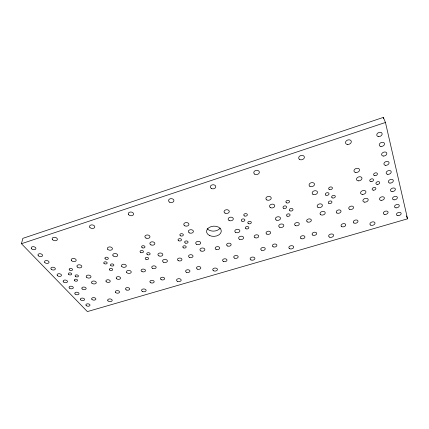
<?xml version="1.0" encoding="UTF-8"?>
<svg xmlns="http://www.w3.org/2000/svg" width="429" height="429" viewBox="0 0 429 429"><rect width="100%" height="100%" fill="white"/><g stroke="black" fill="none" stroke-linecap="round" stroke-linejoin="round"><path stroke-width="0.64" d="M21.45 243.72L22.85 238.352L383.333 117.407L385.457 122.474L407.55 218.822L87.387 311.593L21.45 243.72L385.457 122.474M406.435 215.948L407.55 218.822M383.333 117.407L383.633 118.71M220.174 228.089A7.32 5.116 -3.2 0 1 213.749 231.108A7.32 5.116 -3.2 0 1 207.196 228.609M254.724 174.169A2.805 2.124 -9 0 0 259.298 172.673A2.805 2.124 -9 0 0 255.663 170.479A2.805 2.124 -9 0 0 254.724 174.169M266.768 199.909A2.687 1.941 -9.3 0 0 271.171 198.53A2.687 1.941 -9.3 0 0 267.739 196.53A2.687 1.941 -9.3 0 0 266.768 199.909M266.784 234.1A2.333 1.593 -8.1 0 0 270.613 232.952A2.333 1.593 -8.1 0 0 267.626 231.328A2.333 1.593 -8.1 0 0 266.784 234.1M80.695 299.86A2.102 1.244 5.7 0 0 84.325 300.048A2.102 1.244 5.7 0 0 82.448 298.08A2.102 1.244 5.7 0 0 80.695 299.86M209.336 235.398A7.384 5.116 -3.2 0 0 221.219 231.805A7.384 5.116 -3.2 0 0 211.224 226.576A7.384 5.116 -3.2 0 0 209.336 235.398M74.501 280.646A1.668 1.019 6.7 0 0 77.376 280.807A1.668 1.019 6.7 0 0 75.869 279.188A1.668 1.019 6.7 0 0 74.501 280.646M75.354 276.346A1.684 1.035 6.9 0 0 78.255 276.512A1.684 1.035 6.9 0 0 76.737 274.86A1.684 1.035 6.9 0 0 75.354 276.346M68.592 274.34A1.695 1.046 7.4 0 0 71.509 274.506A1.695 1.046 7.4 0 0 69.965 272.844A1.695 1.046 7.4 0 0 68.592 274.34M69.412 269.927A1.705 1.062 7.5 0 0 72.351 270.104A1.705 1.062 7.5 0 0 70.796 268.409A1.705 1.062 7.5 0 0 69.412 269.927M109.545 269.9A1.678 1.067 4.8 0 0 112.446 270.077A1.678 1.067 4.8 0 0 111.031 268.388A1.678 1.067 4.8 0 0 109.545 269.9M110.709 265.433A1.695 1.083 4.9 0 0 113.631 265.61A1.695 1.083 4.9 0 0 112.21 263.899A1.695 1.083 4.9 0 0 110.709 265.433M103.995 263.347A1.705 1.089 5.4 0 0 106.939 263.524A1.705 1.089 5.4 0 0 105.486 261.797A1.705 1.089 5.4 0 0 103.995 263.347M105.126 258.767A1.716 1.11 5.5 0 0 108.092 258.95A1.716 1.11 5.5 0 0 106.633 257.191A1.716 1.11 5.5 0 0 105.126 258.767M145.983 259.352A1.695 1.11 2.4 0 0 148.606 258.553A1.695 1.11 2.4 0 0 146.155 257.432A1.695 1.11 2.4 0 0 145.983 259.352M147.479 254.724A1.711 1.131 2.4 0 0 150.123 253.909A1.711 1.131 2.4 0 0 147.656 252.772A1.711 1.131 2.4 0 0 147.479 254.724M140.83 252.547A1.721 1.137 3 0 0 143.479 251.732A1.721 1.137 3 0 0 140.98 250.579A1.721 1.137 3 0 0 140.83 252.547M142.294 247.796A1.732 1.158 3 0 0 144.97 246.965A1.732 1.158 3 0 0 142.46 245.796A1.732 1.158 3 0 0 142.294 247.796M183.478 247.865A1.716 1.158 -0.5 0 0 186.191 247.04A1.716 1.158 -0.5 0 0 183.789 245.876A1.716 1.158 -0.5 0 0 183.478 247.865M185.323 243.055A1.732 1.174 -0.7 0 0 188.063 242.213A1.732 1.174 -0.7 0 0 185.644 241.028A1.732 1.174 -0.7 0 0 185.323 243.055M178.737 240.787A1.737 1.185 -0.1 0 0 181.483 239.94A1.737 1.185 -0.1 0 0 179.032 238.744A1.737 1.185 -0.1 0 0 178.737 240.787M180.566 235.848A1.754 1.207 -0.2 0 0 183.339 234.985A1.754 1.207 -0.2 0 0 180.872 233.767A1.754 1.207 -0.2 0 0 180.566 235.848M245.94 228.732A1.764 1.223 -6.4 0 0 248.815 227.858A1.764 1.223 -6.4 0 0 246.498 226.614A1.764 1.223 -6.4 0 0 245.94 228.732M248.396 223.611A1.78 1.244 -6.7 0 0 251.297 222.721A1.78 1.244 -6.7 0 0 248.965 221.455A1.78 1.244 -6.7 0 0 248.396 223.611M241.929 221.182A1.791 1.26 -6.1 0 0 244.841 220.286A1.791 1.26 -6.1 0 0 242.476 219.004A1.791 1.26 -6.1 0 0 241.929 221.182M244.385 215.921A1.807 1.282 -6.5 0 0 247.324 215.009A1.807 1.282 -6.5 0 0 244.943 213.701A1.807 1.282 -6.5 0 0 244.385 215.921M287.065 216.136A1.813 1.26 -10.5 0 0 290.047 215.229A1.813 1.26 -10.5 0 0 287.789 213.932A1.813 1.26 -10.5 0 0 287.065 216.136M289.94 210.805A1.829 1.282 -11 0 0 292.953 209.883A1.829 1.282 -11 0 0 290.68 208.558A1.829 1.282 -11 0 0 289.94 210.805M283.564 208.263A1.834 1.298 -10.5 0 0 286.583 207.336A1.834 1.298 -10.5 0 0 284.282 205.995A1.834 1.298 -10.5 0 0 283.564 208.263M286.443 202.788A1.855 1.319 -11 0 0 289.495 201.839A1.855 1.319 -11 0 0 287.183 200.472A1.855 1.319 -11 0 0 286.443 202.788M328.802 203.357A1.866 1.292 -14.6 0 0 331.89 202.413A1.866 1.292 -14.6 0 0 329.697 201.056A1.866 1.292 -14.6 0 0 328.802 203.357M332.116 197.807A1.888 1.314 -15.2 0 0 335.237 196.847A1.888 1.314 -15.2 0 0 333.033 195.463A1.888 1.314 -15.2 0 0 332.116 197.807M325.831 195.152A1.893 1.33 -14.8 0 0 328.963 194.187A1.893 1.33 -14.8 0 0 326.732 192.787A1.893 1.33 -14.8 0 0 325.831 195.152M329.166 189.446A1.914 1.351 -15.5 0 0 332.33 188.465A1.914 1.351 -15.5 0 0 330.089 187.039A1.914 1.351 -15.5 0 0 329.166 189.446M373.386 190.203A1.936 1.314 -18.5 0 0 375.863 188.256A1.936 1.314 -18.5 0 0 372.785 188.004A1.936 1.314 -18.5 0 0 373.386 190.203M377.177 184.432A1.963 1.335 -19.1 0 0 379.692 182.448A1.963 1.335 -19.1 0 0 376.587 182.186A1.963 1.335 -19.1 0 0 377.177 184.432M371.015 181.655A1.968 1.357 -18.9 0 0 373.525 179.649A1.968 1.357 -18.9 0 0 370.399 179.386A1.968 1.357 -18.9 0 0 371.015 181.655M374.844 175.713A1.989 1.378 -19.6 0 0 377.391 173.67A1.989 1.378 -19.6 0 0 374.238 173.402A1.989 1.378 -19.6 0 0 374.844 175.713M378.539 136.594A2.81 2.032 -23.3 0 0 382.121 133.569A2.81 2.032 -23.3 0 0 377.718 133.146A2.81 2.032 -23.3 0 0 378.539 136.594M380.963 146.471A2.762 1.973 -22.5 0 0 384.497 143.538A2.762 1.973 -22.5 0 0 380.169 143.13A2.762 1.973 -22.5 0 0 380.963 146.471M383.311 156.049A2.719 1.914 -21.8 0 0 386.802 153.196A2.719 1.914 -21.8 0 0 382.539 152.81A2.719 1.914 -21.8 0 0 383.311 156.049M385.591 165.331A2.676 1.855 -21.1 0 0 389.039 162.564A2.676 1.855 -21.1 0 0 384.84 162.189A2.676 1.855 -21.1 0 0 385.591 165.331M387.8 174.346A2.633 1.802 -20.5 0 0 391.205 171.654A2.633 1.802 -20.5 0 0 387.076 171.294A2.633 1.802 -20.5 0 0 387.8 174.346M389.945 183.092A2.595 1.754 -20 0 0 393.307 180.475A2.595 1.754 -20 0 0 389.242 180.132A2.595 1.754 -20 0 0 389.945 183.092M392.031 191.586A2.553 1.7 -19.5 0 0 395.35 189.039A2.553 1.7 -19.5 0 0 391.345 188.706A2.553 1.7 -19.5 0 0 392.031 191.586M394.053 199.839A2.515 1.652 -19 0 0 397.334 197.361A2.515 1.652 -19 0 0 393.388 197.045A2.515 1.652 -19 0 0 394.053 199.839M396.021 207.856A2.483 1.609 -18.6 0 0 399.265 205.448A2.483 1.609 -18.6 0 0 395.377 205.142A2.483 1.609 -18.6 0 0 396.021 207.856M397.935 215.658A2.445 1.566 -18.2 0 0 401.142 213.31A2.445 1.566 -18.2 0 0 397.308 213.015A2.445 1.566 -18.2 0 0 397.935 215.658M31.628 248.825A2.376 1.496 10.7 0 0 35.687 249.083A2.376 1.496 10.7 0 0 33.387 246.664A2.376 1.496 10.7 0 0 31.628 248.825M38.331 255.797A2.338 1.459 10 0 0 42.337 256.049A2.338 1.459 10 0 0 40.095 253.695A2.338 1.459 10 0 0 38.331 255.797M44.863 262.591A2.301 1.426 9.3 0 0 48.809 262.827A2.301 1.426 9.3 0 0 46.622 260.537A2.301 1.426 9.3 0 0 44.863 262.591M51.223 269.203A2.263 1.394 8.6 0 0 55.11 269.433A2.263 1.394 8.6 0 0 52.981 267.203A2.263 1.394 8.6 0 0 51.223 269.203M57.422 275.649A2.231 1.362 8 0 0 61.25 275.874A2.231 1.362 8 0 0 59.181 273.697A2.231 1.362 8 0 0 57.422 275.649M63.46 281.933A2.193 1.33 7.3 0 0 67.24 282.148A2.193 1.33 7.3 0 0 65.219 280.024A2.193 1.33 7.3 0 0 63.46 281.933M69.348 288.057A2.161 1.298 6.8 0 0 73.075 288.261A2.161 1.298 6.8 0 0 71.107 286.197A2.161 1.298 6.8 0 0 69.348 288.057M75.091 294.031A2.129 1.271 6.2 0 0 78.77 294.23A2.129 1.271 6.2 0 0 76.845 292.213A2.129 1.271 6.2 0 0 75.091 294.031M86.165 305.545A2.07 1.212 5.2 0 0 89.741 305.732A2.07 1.212 5.2 0 0 87.913 303.807A2.07 1.212 5.2 0 0 86.165 305.545M77.268 266.988A2.472 1.55 7.1 0 0 81.526 267.246A2.472 1.55 7.1 0 0 79.311 264.773A2.472 1.55 7.1 0 0 77.268 266.988M52.585 239.736A2.633 1.705 9.9 0 0 57.1 240.031A2.633 1.705 9.9 0 0 54.639 237.285A2.633 1.705 9.9 0 0 52.585 239.736M71.579 260.703A2.51 1.587 7.7 0 0 75.895 260.971A2.51 1.587 7.7 0 0 73.622 258.435A2.51 1.587 7.7 0 0 71.579 260.703M113.052 255.791A2.488 1.625 5 0 0 117.353 256.065A2.488 1.625 5 0 0 115.278 253.496A2.488 1.625 5 0 0 113.052 255.791M89.886 227.429A2.644 1.791 7.9 0 0 94.444 227.745A2.644 1.791 7.9 0 0 92.138 224.882A2.644 1.791 7.9 0 0 89.886 227.429M107.717 249.26A2.526 1.662 5.6 0 0 112.076 249.539A2.526 1.662 5.6 0 0 109.947 246.906A2.526 1.662 5.6 0 0 107.717 249.26M150.96 244.884A2.51 1.695 2.3 0 0 154.858 243.672A2.51 1.695 2.3 0 0 151.244 241.961A2.51 1.695 2.3 0 0 150.96 244.884M128.582 214.661A2.665 1.877 5.1 0 0 133.183 214.993A2.665 1.877 5.1 0 0 131.043 212.012A2.665 1.877 5.1 0 0 128.582 214.661M146.021 238.1A2.547 1.737 2.9 0 0 149.962 236.862A2.547 1.737 2.9 0 0 146.289 235.103A2.547 1.737 2.9 0 0 146.021 238.1M189.345 232.893A2.547 1.764 -1 0 0 193.388 231.639A2.547 1.764 -1 0 0 189.843 229.853A2.547 1.764 -1 0 0 189.345 232.893M169.68 202.182A2.697 1.968 1.4 0 0 173.917 200.799A2.697 1.968 1.4 0 0 170.099 198.799A2.697 1.968 1.4 0 0 169.68 202.182M184.819 225.826A2.579 1.807 -0.5 0 0 188.91 224.544A2.579 1.807 -0.5 0 0 185.301 222.71A2.579 1.807 -0.5 0 0 184.819 225.826M229.091 220.479A2.59 1.829 -5 0 0 233.279 219.176A2.59 1.829 -5 0 0 229.821 217.315A2.59 1.829 -5 0 0 229.091 220.479M211.358 188.454A2.74 2.048 -3.4 0 0 215.76 187.017A2.74 2.048 -3.4 0 0 212.028 184.92A2.74 2.048 -3.4 0 0 211.358 188.454M225.016 213.116A2.622 1.877 -4.6 0 0 229.252 211.787A2.622 1.877 -4.6 0 0 225.729 209.872A2.622 1.877 -4.6 0 0 225.016 213.116M270.361 207.588A2.654 1.888 -9.4 0 0 274.71 206.236A2.654 1.888 -9.4 0 0 271.337 204.29A2.654 1.888 -9.4 0 0 270.361 207.588M312.918 194.294A2.735 1.941 -13.9 0 0 317.428 192.894A2.735 1.941 -13.9 0 0 314.151 190.862A2.735 1.941 -13.9 0 0 312.918 194.294M299.539 159.406A2.896 2.183 -14.9 0 0 304.295 157.851A2.896 2.183 -14.9 0 0 300.767 155.55A2.896 2.183 -14.9 0 0 299.539 159.406M309.845 186.288A2.772 1.995 -14.1 0 0 314.414 184.851A2.772 1.995 -14.1 0 0 311.079 182.759A2.772 1.995 -14.1 0 0 309.845 186.288M358.349 180.861A2.837 1.979 -18.2 0 0 361.931 177.955A2.837 1.979 -18.2 0 0 357.395 177.568A2.837 1.979 -18.2 0 0 358.349 180.861M347.506 144.466A3.014 2.231 -20.5 0 0 351.26 141.205A3.014 2.231 -20.5 0 0 346.428 140.75A3.014 2.231 -20.5 0 0 347.506 144.466M355.861 172.517A2.874 2.038 -18.7 0 0 359.486 169.53A2.874 2.038 -18.7 0 0 354.88 169.133A2.874 2.038 -18.7 0 0 355.861 172.517M86.535 277.22A2.413 1.496 6.1 0 0 90.696 277.461A2.413 1.496 6.1 0 0 88.572 275.091A2.413 1.496 6.1 0 0 86.535 277.22M107.936 300.852A2.284 1.362 4 0 0 111.883 301.061A2.284 1.362 4 0 0 109.958 298.911A2.284 1.362 4 0 0 107.936 300.852M91.865 283.108A2.381 1.459 5.5 0 0 95.973 283.338A2.381 1.459 5.5 0 0 93.897 281.022A2.381 1.459 5.5 0 0 91.865 283.108M121.739 266.43A2.429 1.56 4 0 0 125.944 266.688A2.429 1.56 4 0 0 123.954 264.221A2.429 1.56 4 0 0 121.739 266.43M142.573 291.532A2.301 1.416 2 0 0 146.128 290.503A2.301 1.416 2 0 0 142.793 289.082A2.301 1.416 2 0 0 142.573 291.532M126.732 272.549A2.397 1.523 3.5 0 0 130.883 272.796A2.397 1.523 3.5 0 0 128.941 270.388A2.397 1.523 3.5 0 0 126.732 272.549M158.987 255.92A2.456 1.625 1.4 0 0 162.822 254.751A2.456 1.625 1.4 0 0 159.315 253.115A2.456 1.625 1.4 0 0 158.987 255.92M177.493 281.344A2.327 1.475 -0.4 0 0 181.172 280.282A2.327 1.475 -0.4 0 0 177.89 278.807A2.327 1.475 -0.4 0 0 177.493 281.344M163.605 262.258A2.424 1.587 0.9 0 0 167.396 261.116A2.424 1.587 0.9 0 0 163.948 259.524A2.424 1.587 0.9 0 0 163.605 262.258M196.697 244.38A2.488 1.689 -1.7 0 0 200.67 243.173A2.488 1.689 -1.7 0 0 197.227 241.463A2.488 1.689 -1.7 0 0 196.697 244.38M213.626 270.806A2.365 1.523 -3.1 0 0 217.423 269.707A2.365 1.523 -3.1 0 0 214.21 268.173A2.365 1.523 -3.1 0 0 213.626 270.806M200.922 250.97A2.456 1.646 -2.1 0 0 204.847 249.791A2.456 1.646 -2.1 0 0 201.464 248.128A2.456 1.646 -2.1 0 0 200.922 250.97M235.714 232.438A2.536 1.748 -5.4 0 0 239.827 231.188A2.536 1.748 -5.4 0 0 236.465 229.408A2.536 1.748 -5.4 0 0 235.714 232.438M250.938 259.926A2.408 1.571 -6.2 0 0 254.864 258.789A2.408 1.571 -6.2 0 0 251.721 257.191A2.408 1.571 -6.2 0 0 250.938 259.926M239.516 239.302A2.504 1.705 -5.6 0 0 243.581 238.079A2.504 1.705 -5.6 0 0 240.272 236.347A2.504 1.705 -5.6 0 0 239.516 239.302M276.196 220.05A2.595 1.802 -9.4 0 0 280.459 218.752A2.595 1.802 -9.4 0 0 277.177 216.897A2.595 1.802 -9.4 0 0 276.196 220.05M289.58 248.654A2.467 1.619 -9.5 0 0 293.645 247.474A2.467 1.619 -9.5 0 0 290.583 245.812A2.467 1.619 -9.5 0 0 289.58 248.654M279.536 227.198A2.563 1.759 -9.5 0 0 283.751 225.927A2.563 1.759 -9.5 0 0 280.528 224.12A2.563 1.759 -9.5 0 0 279.536 227.198M317.9 207.287A2.671 1.85 -13.6 0 0 322.318 205.941A2.671 1.85 -13.6 0 0 319.133 204.006A2.671 1.85 -13.6 0 0 317.9 207.287M329.316 237.065A2.536 1.657 -12.9 0 0 333.526 235.843A2.536 1.657 -12.9 0 0 330.544 234.111A2.536 1.657 -12.9 0 0 329.316 237.065M320.753 214.731A2.638 1.802 -13.4 0 0 325.123 213.417A2.638 1.802 -13.4 0 0 321.986 211.535A2.638 1.802 -13.4 0 0 320.753 214.731M362.382 194.396A2.767 1.888 -17.5 0 0 365.899 191.618A2.767 1.888 -17.5 0 0 361.465 191.254A2.767 1.888 -17.5 0 0 362.382 194.396M370.511 225.048A2.622 1.689 -16.2 0 0 374.871 223.782A2.622 1.689 -16.2 0 0 371.986 221.981A2.622 1.689 -16.2 0 0 370.511 225.048M364.688 202.15A2.73 1.839 -17.2 0 0 368.168 199.442A2.73 1.839 -17.2 0 0 363.803 199.088A2.73 1.839 -17.2 0 0 364.688 202.15M106.167 281.681A2.193 1.357 4.7 0 0 109.953 281.896A2.193 1.357 4.7 0 0 108.097 279.751A2.193 1.357 4.7 0 0 106.167 281.681M82.116 288.931A2.183 1.319 6 0 0 85.88 289.135A2.183 1.319 6 0 0 83.939 287.044A2.183 1.319 6 0 0 82.116 288.931M115.567 292.439A2.14 1.303 3.7 0 0 119.267 292.642A2.14 1.303 3.7 0 0 117.487 290.589A2.14 1.303 3.7 0 0 115.567 292.439M91.935 299.41A2.129 1.266 5 0 0 95.613 299.608A2.129 1.266 5 0 0 93.753 297.603A2.129 1.266 5 0 0 91.935 299.41M142.079 271.648A2.209 1.416 2.4 0 0 145.495 270.624A2.209 1.416 2.4 0 0 142.289 269.203A2.209 1.416 2.4 0 0 142.079 271.648M116.457 278.577A2.199 1.373 4.1 0 0 120.259 278.796A2.199 1.373 4.1 0 0 118.436 276.625A2.199 1.373 4.1 0 0 116.457 278.577M150.826 282.797A2.156 1.357 1.6 0 0 154.177 281.815A2.156 1.357 1.6 0 0 151.072 280.459A2.156 1.357 1.6 0 0 150.826 282.797M126.437 289.983A2.145 1.319 3.1 0 0 129.714 289.023A2.145 1.319 3.1 0 0 126.566 287.703A2.145 1.319 3.1 0 0 126.437 289.983M178.405 260.709A2.236 1.469 -0.2 0 0 181.939 259.652A2.236 1.469 -0.2 0 0 178.791 258.172A2.236 1.469 -0.2 0 0 178.405 260.709M152.719 268.447A2.22 1.432 1.7 0 0 156.167 267.412A2.22 1.432 1.7 0 0 152.976 265.975A2.22 1.432 1.7 0 0 152.719 268.447M186.476 272.292A2.183 1.405 -1 0 0 189.94 271.278A2.183 1.405 -1 0 0 186.888 269.868A2.183 1.405 -1 0 0 186.476 272.292M161.266 279.719A2.166 1.373 0.9 0 0 164.65 278.727A2.166 1.373 0.9 0 0 161.561 277.354A2.166 1.373 0.9 0 0 161.266 279.719M216.034 249.383A2.274 1.528 -3.4 0 0 219.686 248.289A2.274 1.528 -3.4 0 0 216.607 246.745A2.274 1.528 -3.4 0 0 216.034 249.383M189.446 257.384A2.247 1.485 -1.1 0 0 193.018 256.317A2.247 1.485 -1.1 0 0 189.886 254.821A2.247 1.485 -1.1 0 0 189.446 257.384M223.37 261.422A2.22 1.459 -4 0 0 226.952 260.371A2.22 1.459 -4 0 0 223.965 258.901A2.22 1.459 -4 0 0 223.37 261.422M197.308 269.101A2.193 1.421 -1.8 0 0 200.804 268.077A2.193 1.421 -1.8 0 0 197.769 266.65A2.193 1.421 -1.8 0 0 197.308 269.101M254.944 237.666A2.317 1.577 -7 0 0 258.73 236.529A2.317 1.577 -7 0 0 255.722 234.926A2.317 1.577 -7 0 0 254.944 237.666M227.424 245.951A2.284 1.539 -4.4 0 0 231.113 244.846A2.284 1.539 -4.4 0 0 228.051 243.286A2.284 1.539 -4.4 0 0 227.424 245.951M261.497 250.187A2.263 1.501 -7.3 0 0 265.208 249.099A2.263 1.501 -7.3 0 0 262.285 247.571A2.263 1.501 -7.3 0 0 261.497 250.187M234.534 258.135A2.231 1.469 -4.9 0 0 238.149 257.073A2.231 1.469 -4.9 0 0 235.183 255.587A2.231 1.469 -4.9 0 0 234.534 258.135M295.308 225.515A2.376 1.619 -10.8 0 0 299.228 224.34A2.376 1.619 -10.8 0 0 296.294 222.662A2.376 1.619 -10.8 0 0 295.308 225.515M301.008 238.545A2.322 1.544 -10.8 0 0 304.847 237.419A2.322 1.544 -10.8 0 0 302.005 235.827A2.322 1.544 -10.8 0 0 301.008 238.545M273.091 246.772A2.279 1.518 -8.3 0 0 276.839 245.672A2.279 1.518 -8.3 0 0 273.943 244.128A2.279 1.518 -8.3 0 0 273.091 246.772M336.867 212.999A2.451 1.662 -14.7 0 0 340.937 211.781A2.451 1.662 -14.7 0 0 338.09 210.033A2.451 1.662 -14.7 0 0 336.867 212.999M307.309 221.9A2.397 1.636 -12 0 0 311.272 220.715A2.397 1.636 -12 0 0 308.365 219.015A2.397 1.636 -12 0 0 307.309 221.9M341.661 226.566A2.392 1.582 -14.3 0 0 345.64 225.402A2.392 1.582 -14.3 0 0 342.878 223.74A2.392 1.582 -14.3 0 0 341.661 226.566M312.752 235.087A2.343 1.555 -11.8 0 0 316.629 233.95A2.343 1.555 -11.8 0 0 313.808 232.336A2.343 1.555 -11.8 0 0 312.752 235.087M381.07 200.338A2.542 1.689 -18.3 0 0 384.352 197.828A2.542 1.689 -18.3 0 0 380.325 197.501A2.542 1.689 -18.3 0 0 381.07 200.338M349.356 209.239A2.477 1.668 -15.8 0 0 353.469 208.006A2.477 1.668 -15.8 0 0 350.649 206.236A2.477 1.668 -15.8 0 0 349.356 209.239M384.856 214.457A2.477 1.609 -17.6 0 0 388.073 212.06A2.477 1.609 -17.6 0 0 384.148 211.76A2.477 1.609 -17.6 0 0 384.856 214.457M353.877 222.967A2.418 1.587 -15.2 0 0 357.893 221.793A2.418 1.587 -15.2 0 0 355.158 220.109A2.418 1.587 -15.2 0 0 353.877 222.967"/></g></svg>
